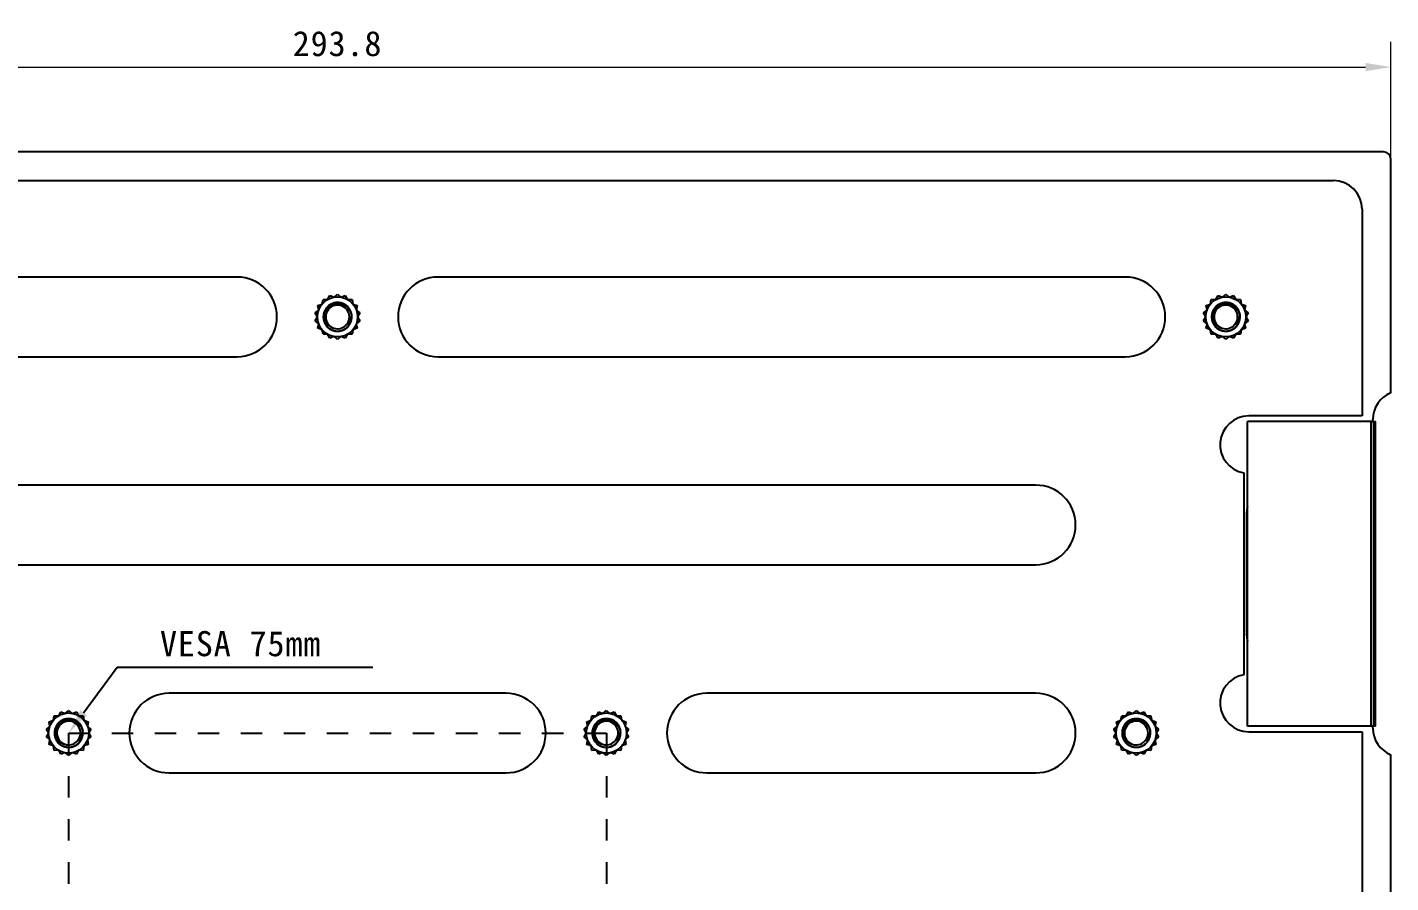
# Model space of a CAD drawing. Header units: millimetres. Extents: x -17 to 297, y -6 to 233.
# Drawn here: x 106.5 to 296.7, y 114 to 233.2 of the extents above; entities that cross this region are included whole.
import ezdxf
from ezdxf import colors
from ezdxf.entities.mleader import LeaderData, LeaderLine
from ezdxf.math import Vec2, Vec3

# ---------------------------------------------------------------- set-up
doc = ezdxf.new("R2010")
doc.units = ezdxf.units.MM
doc.header["$MEASUREMENT"] = 0
doc.linetypes.add('DASHED', pattern=[6, 3, -3])
doc.layers.add('图层0000', color=7, linetype='Continuous', lineweight=25)
doc.dimstyles.new('线性样式 (GB)', dxfattribs={"dimtxt": 3.5, "dimasz": 3.5, "dimexe": 3.5, "dimexo": 0.5, "dimgap": 1.5, "dimtad": 1, "dimdsep": 46, "dimcen": -2.127267, "dimclrd": 7, "dimclre": 7, "dimclrt": 256, "dimadec": 0, "dimazin": 0, "dimtfac": 0.7, "dimtmove": 0, "dimatfit": 1, "dimfxl": 1, "dimfrac": 2, "dimtolj": 1, "dimtzin": 0, "dimlwd": 18, "dimlwe": 18, "dimarcsym": 0})

# ---------------------------------------------------------------- blocks, each defined once
blk = doc.blocks.new('*D3')
at = {"layer": 'Defpoints', "color": 0}
for p in [(296.7, 227.64), (296.7, 212.15), (2.9, 173.06)]:
    blk.add_point(p, dxfattribs=at)
at = {"layer": '图层0000', "color": 7, "linetype": 'Continuous', "lineweight": 18}
for p, q in [((2.9, 173.56), (2.9, 231.14)), ((296.7, 212.65), (296.7, 231.14)), ((6.4, 227.64), (293.2, 227.64))]:
    blk.add_line(p, q, dxfattribs=at)
at = {"layer": '图层0000', "color": 7}
for points in [[(6.4, 228.22), (6.4, 227.06), (2.9, 227.64)], [(293.2, 227.06), (293.2, 228.22), (296.7, 227.64)]]:
    blk.add_solid(points, dxfattribs=at)
at = {"layer": '图层0000', "lineweight": -3, "insert": (149.8, 230.89), "char_height": 3.5, "attachment_point": 5}
blk.add_mtext('\\A1;\\T1.05000001192093;\\W1;\\FSimSun;293.8', dxfattribs=at)

msp = doc.modelspace()

# ---------------------------------------------------------------- linework, layer by layer
at = {"layer": '图层0000', "color": 7, "linetype": 'Continuous', "lineweight": 25}
for p, q in [((295.702, 215.825), (3.902, 215.825)), ((296.702, 182.223), (296.702, 214.825)), ((10.902, 211.825), (288.702, 211.825)), ((292.702, 207.825), (292.702, 179.015)), ((135.802, 198.375), (39.902, 198.375)), ((259.702, 198.375), (163.802, 198.375)), ((149.32, 195.559), (149.802, 195.975)), ((149.802, 195.975), (150.284, 195.559)), ((273.22, 195.559), (273.702, 195.975)), ((273.702, 195.975), (274.184, 195.559)), ((147.074, 194.4), (147.675, 194.61)), ((147.193, 193.775), (147.074, 194.4)), ((147.675, 194.61), (147.777, 195.238)), ((147.777, 195.238), (148.414, 195.23)), ((148.414, 195.23), (148.725, 195.785)), ((148.725, 195.785), (149.32, 195.559)), ((149.093, 194.695), (149.099, 194.678)), ((150.284, 195.559), (150.88, 195.785)), ((150.88, 195.785), (151.19, 195.23)), ((151.19, 195.23), (151.827, 195.238)), ((151.827, 195.238), (151.929, 194.61)), ((151.929, 194.61), (152.53, 194.4)), ((152.53, 194.4), (152.411, 193.775)), ((270.974, 194.4), (271.575, 194.61)), ((271.093, 193.775), (270.974, 194.4)), ((271.575, 194.61), (271.677, 195.238)), ((271.677, 195.238), (272.314, 195.23)), ((272.314, 195.23), (272.625, 195.785)), ((272.625, 195.785), (273.22, 195.559)), ((272.993, 194.695), (272.999, 194.678)), ((274.184, 195.559), (274.78, 195.785)), ((274.78, 195.785), (275.09, 195.23)), ((275.09, 195.23), (275.727, 195.238)), ((275.727, 195.238), (275.829, 194.61)), ((275.829, 194.61), (276.43, 194.4)), ((276.43, 194.4), (276.311, 193.775)), ((146.7, 193.372), (147.193, 193.775)), ((147.026, 192.825), (146.7, 193.372)), ((146.7, 192.278), (147.026, 192.825)), ((147.193, 191.875), (146.7, 192.278)), ((151.561, 192.825), (151.802, 192.825)), ((152.411, 193.775), (152.904, 193.372)), ((152.904, 192.278), (152.411, 191.875)), ((152.904, 193.372), (152.579, 192.825)), ((152.579, 192.825), (152.904, 192.278)), ((270.6, 193.372), (271.093, 193.775)), ((270.926, 192.825), (270.6, 193.372)), ((270.6, 192.278), (270.926, 192.825)), ((271.093, 191.875), (270.6, 192.278)), ((275.461, 192.825), (275.702, 192.825)), ((275.667, 193.088), (275.685, 193.09)), ((276.311, 193.775), (276.804, 193.372)), ((276.804, 192.278), (276.311, 191.875)), ((276.804, 193.372), (276.479, 192.825)), ((276.479, 192.825), (276.804, 192.278)), ((147.074, 191.25), (147.193, 191.875)), ((147.675, 191.04), (147.074, 191.25)), ((147.777, 190.412), (147.675, 191.04)), ((148.414, 190.42), (147.777, 190.412)), ((148.725, 189.865), (148.414, 190.42)), ((151.19, 190.42), (150.88, 189.865)), ((151.827, 190.412), (151.19, 190.42)), ((151.929, 191.04), (151.827, 190.412)), ((152.53, 191.25), (151.929, 191.04)), ((152.411, 191.875), (152.53, 191.25)), ((270.974, 191.25), (271.093, 191.875)), ((271.575, 191.04), (270.974, 191.25)), ((271.677, 190.412), (271.575, 191.04)), ((272.314, 190.42), (271.677, 190.412)), ((272.625, 189.865), (272.314, 190.42)), ((275.09, 190.42), (274.78, 189.865)), ((275.727, 190.412), (275.09, 190.42)), ((275.829, 191.04), (275.727, 190.412)), ((276.43, 191.25), (275.829, 191.04)), ((276.311, 191.875), (276.43, 191.25)), ((149.32, 190.091), (148.725, 189.865)), ((149.802, 189.675), (149.32, 190.091)), ((150.284, 190.091), (149.802, 189.675)), ((150.88, 189.865), (150.284, 190.091)), ((273.22, 190.091), (272.625, 189.865)), ((273.702, 189.675), (273.22, 190.091)), ((274.184, 190.091), (273.702, 189.675)), ((274.78, 189.865), (274.184, 190.091)), ((39.902, 187.275), (135.802, 187.275)), ((163.802, 187.275), (259.702, 187.275)), ((292.702, 179.015), (276.902, 179.015)), ((276.702, 135.765), (276.702, 178.265)), ((293.989, 178.265), (276.702, 178.265)), ((293.989, 178.265), (294.342, 178.265)), ((293.989, 135.765), (293.989, 178.265)), ((294.202, 178.265), (294.202, 178.515)), ((294.342, 178.265), (294.564, 178.265)), ((294.342, 135.765), (294.342, 178.265)), ((294.564, 135.765), (294.564, 178.265)), ((247.202, 169.375), (39.902, 169.375)), ((276.202, 171.077), (276.202, 142.953)), ((276.602, 165.515), (276.602, 148.515)), ((39.902, 158.275), (247.202, 158.275)), ((173.302, 140.375), (126.302, 140.375)), ((247.202, 140.375), (201.302, 140.375)), ((110.175, 136.61), (110.277, 137.238)), ((110.277, 137.238), (110.914, 137.23)), ((110.914, 137.23), (111.225, 137.785)), ((111.225, 137.785), (111.82, 137.559)), ((111.82, 137.559), (112.302, 137.975)), ((112.302, 137.975), (112.784, 137.559)), ((112.784, 137.559), (113.38, 137.785)), ((113.38, 137.785), (113.69, 137.23)), ((113.69, 137.23), (114.327, 137.238)), ((114.327, 137.238), (114.429, 136.61)), ((185.175, 136.61), (185.277, 137.238)), ((185.277, 137.238), (185.914, 137.23)), ((185.914, 137.23), (186.225, 137.785)), ((186.225, 137.785), (186.82, 137.559)), ((186.82, 137.559), (187.302, 137.975)), ((187.302, 137.975), (187.784, 137.559)), ((187.784, 137.559), (188.38, 137.785)), ((188.38, 137.785), (188.69, 137.23)), ((188.69, 137.23), (189.327, 137.238)), ((189.327, 137.238), (189.429, 136.61)), ((259.075, 136.61), (259.177, 137.238)), ((259.177, 137.238), (259.814, 137.23)), ((259.814, 137.23), (260.125, 137.785)), ((260.125, 137.785), (260.72, 137.559)), ((260.72, 137.559), (261.202, 137.975)), ((261.202, 137.975), (261.684, 137.559)), ((261.684, 137.559), (262.28, 137.785)), ((262.28, 137.785), (262.59, 137.23)), ((262.59, 137.23), (263.227, 137.238)), ((263.227, 137.238), (263.329, 136.61)), ((109.2, 135.372), (109.693, 135.775)), ((109.526, 134.825), (109.2, 135.372)), ((109.574, 136.4), (110.175, 136.61)), ((109.693, 135.775), (109.574, 136.4)), ((111.593, 136.695), (111.599, 136.678)), ((114.267, 135.088), (114.285, 135.09)), ((114.429, 136.61), (115.03, 136.4)), ((115.03, 136.4), (114.911, 135.775)), ((114.911, 135.775), (115.404, 135.372)), ((115.404, 135.372), (115.079, 134.825)), ((184.2, 135.372), (184.693, 135.775)), ((184.526, 134.825), (184.2, 135.372)), ((184.574, 136.4), (185.175, 136.61)), ((184.693, 135.775), (184.574, 136.4)), ((186.593, 136.695), (186.599, 136.678)), ((189.429, 136.61), (190.03, 136.4)), ((190.03, 136.4), (189.911, 135.775)), ((189.911, 135.775), (190.404, 135.372)), ((190.404, 135.372), (190.079, 134.825)), ((258.1, 135.372), (258.593, 135.775)), ((258.426, 134.825), (258.1, 135.372)), ((258.474, 136.4), (259.075, 136.61)), ((258.593, 135.775), (258.474, 136.4)), ((260.493, 136.695), (260.499, 136.678)), ((263.329, 136.61), (263.93, 136.4)), ((263.93, 136.4), (263.811, 135.775)), ((263.811, 135.775), (264.304, 135.372)), ((264.304, 135.372), (263.979, 134.825)), ((293.989, 135.765), (276.702, 135.765)), ((294.342, 135.765), (293.989, 135.765)), ((294.202, 135.515), (294.202, 135.765)), ((294.564, 135.765), (294.342, 135.765)), ((109.2, 134.278), (109.526, 134.825)), ((109.693, 133.875), (109.2, 134.278)), ((109.574, 133.25), (109.693, 133.875)), ((110.175, 133.04), (109.574, 133.25)), ((114.061, 134.825), (114.302, 134.825)), ((115.03, 133.25), (114.429, 133.04)), ((115.404, 134.278), (114.911, 133.875)), ((114.911, 133.875), (115.03, 133.25)), ((115.079, 134.825), (115.404, 134.278)), ((184.2, 134.278), (184.526, 134.825)), ((184.693, 133.875), (184.2, 134.278)), ((184.574, 133.25), (184.693, 133.875)), ((185.175, 133.04), (184.574, 133.25)), ((189.061, 134.825), (189.302, 134.825)), ((190.03, 133.25), (189.429, 133.04)), ((190.404, 134.278), (189.911, 133.875)), ((189.911, 133.875), (190.03, 133.25)), ((190.079, 134.825), (190.404, 134.278)), ((258.1, 134.278), (258.426, 134.825)), ((258.593, 133.875), (258.1, 134.278)), ((258.474, 133.25), (258.593, 133.875)), ((259.075, 133.04), (258.474, 133.25)), ((262.961, 134.825), (263.202, 134.825)), ((263.93, 133.25), (263.329, 133.04)), ((264.304, 134.278), (263.811, 133.875)), ((263.811, 133.875), (263.93, 133.25)), ((263.979, 134.825), (264.304, 134.278)), ((276.902, 135.015), (292.702, 135.015)), ((292.702, 135.015), (292.702, 97.175)), ((110.277, 132.412), (110.175, 133.04)), ((110.914, 132.42), (110.277, 132.412)), ((111.225, 131.865), (110.914, 132.42)), ((111.82, 132.091), (111.225, 131.865)), ((112.302, 131.675), (111.82, 132.091)), ((112.784, 132.091), (112.302, 131.675)), ((113.38, 131.865), (112.784, 132.091)), ((113.69, 132.42), (113.38, 131.865)), ((114.327, 132.412), (113.69, 132.42)), ((114.429, 133.04), (114.327, 132.412)), ((185.277, 132.412), (185.175, 133.04)), ((185.914, 132.42), (185.277, 132.412)), ((186.225, 131.865), (185.914, 132.42)), ((186.82, 132.091), (186.225, 131.865)), ((187.302, 131.675), (186.82, 132.091)), ((187.784, 132.091), (187.302, 131.675)), ((188.38, 131.865), (187.784, 132.091)), ((188.69, 132.42), (188.38, 131.865)), ((189.327, 132.412), (188.69, 132.42)), ((189.429, 133.04), (189.327, 132.412)), ((259.177, 132.412), (259.075, 133.04)), ((259.814, 132.42), (259.177, 132.412)), ((260.125, 131.865), (259.814, 132.42)), ((260.72, 132.091), (260.125, 131.865)), ((261.202, 131.675), (260.72, 132.091)), ((261.684, 132.091), (261.202, 131.675)), ((262.28, 131.865), (261.684, 132.091)), ((262.59, 132.42), (262.28, 131.865)), ((263.227, 132.412), (262.59, 132.42)), ((263.329, 133.04), (263.227, 132.412)), ((296.702, 100.883), (296.702, 131.807)), ((126.302, 129.275), (173.302, 129.275)), ((201.302, 129.275), (247.202, 129.275))]:
    msp.add_line(p, q, dxfattribs=at)
at = {"layer": '图层0000', "color": 251, "linetype": 'DASHED', "lineweight": 25, "true_color": 0x606060}
for p, q in [((112.302, 134.825), (187.302, 134.825)), ((112.302, 59.825), (112.302, 134.825)), ((187.302, 134.825), (187.302, 59.825))]:
    msp.add_line(p, q, dxfattribs=at)
at = {"layer": '图层0000', "color": 7, "linetype": 'Continuous', "lineweight": 25}
for centre in [(149.802, 192.825), (273.702, 192.825), (112.302, 134.825), (187.302, 134.825), (261.202, 134.825)]:
    msp.add_circle(centre, 2.8, dxfattribs=at)
for centre, radius, start, end in [((295.702, 214.825), 1, 0, 90), ((288.702, 207.825), 4, 0, 90), ((135.802, 192.825), 5.55, 270, 90), ((163.802, 192.825), 5.55, 90, 270), ((259.702, 192.825), 5.55, 270, 90), ((149.802, 192.825), 1.65, 313.32502, 252.40498), ((149.802, 192.825), 2, 0, 110.78469), ((273.702, 192.825), 1.65, 313.32502, 252.40498), ((273.702, 192.825), 2, 0, 110.78469), ((149.868, 192.945), 1.698, 308.9351, 355.94152), ((273.768, 192.945), 1.698, 308.9351, 355.94152), ((149.802, 192.825), 1.65, 252.40878, 283.0153), ((149.802, 192.825), 1.65, 283.02292, 313.32119), ((273.702, 192.825), 1.65, 252.40878, 283.0153), ((273.702, 192.825), 1.65, 283.02292, 313.32119), ((298.202, 178.515), 4, 112.02431, 180), ((276.902, 175.015), 4, 90, 259.92134), ((247.202, 163.825), 5.55, 270, 90), ((280.602, 165.515), 4, 167.16143, 180), ((280.602, 148.515), 4, 180, 192.83857), ((276.902, 139.015), 4, 100.07866, 270), ((126.302, 134.825), 5.55, 90, 270), ((173.302, 134.825), 5.55, 270, 90), ((201.302, 134.825), 5.55, 90, 270), ((247.202, 134.825), 5.55, 270, 90), ((112.302, 134.825), 1.65, 313.32502, 252.40498), ((112.302, 134.825), 2, 0, 110.78469), ((187.302, 134.825), 1.65, 313.32502, 252.40498), ((187.302, 134.825), 2, 0, 110.78469), ((261.202, 134.825), 1.65, 313.32502, 252.40498), ((261.202, 134.825), 2, 0, 110.78469), ((298.202, 135.515), 4, 180, 247.97569), ((112.302, 134.825), 1.65, 252.40878, 283.0153), ((112.302, 134.825), 1.65, 283.02292, 313.32119), ((112.368, 134.945), 1.698, 308.9351, 355.94152), ((187.302, 134.825), 1.65, 252.40878, 283.0153), ((187.302, 134.825), 1.65, 283.02292, 313.32119), ((187.368, 134.945), 1.698, 308.9351, 355.94152), ((261.202, 134.825), 1.65, 252.40878, 283.0153), ((261.202, 134.825), 1.65, 283.02292, 313.32119), ((261.268, 134.945), 1.698, 308.9351, 355.94152)]:
    msp.add_arc(centre, radius, start, end, dxfattribs=at)
for points in [[(151.767, 193.088), (151.5, 195.084), (149.593, 195.578), (148.318, 194.139), (146.88, 192.516), (147.888, 190.596), (150.041, 190.857), (152.194, 191.119), (152.713, 193.224), (150.928, 194.456), (149.143, 195.688), (147.359, 194.456), (147.878, 192.351), (148.397, 190.245), (150.55, 189.983), (151.557, 191.904), (152.565, 193.824), (151.127, 195.448), (149.099, 194.678), (147.071, 193.909), (147.071, 191.741), (149.099, 190.972), (151.127, 190.202), (152.565, 191.826), (151.557, 193.746), (150.55, 195.667), (148.397, 195.405), (147.878, 193.299), (147.359, 191.194), (149.143, 189.962), (150.928, 191.194), (152.713, 192.426), (152.194, 194.531), (150.041, 194.793), (149.735, 194.83), (149.413, 194.798), (149.099, 194.678)], [(275.667, 193.088), (275.4, 195.084), (273.493, 195.578), (272.218, 194.139), (270.78, 192.516), (271.788, 190.596), (273.941, 190.857), (276.094, 191.119), (276.613, 193.224), (274.828, 194.456), (273.043, 195.688), (271.259, 194.456), (271.778, 192.351), (272.297, 190.245), (274.45, 189.983), (275.457, 191.904), (276.465, 193.824), (275.027, 195.448), (272.999, 194.678), (270.971, 193.909), (270.971, 191.741), (272.999, 190.972), (275.027, 190.202), (276.465, 191.826), (275.457, 193.746), (274.45, 195.667), (272.297, 195.405), (271.778, 193.299), (271.259, 191.194), (273.043, 189.962), (274.828, 191.194), (276.613, 192.426), (276.094, 194.531), (273.941, 194.793), (273.635, 194.83), (273.313, 194.798), (272.999, 194.678)], [(114.267, 135.088), (114, 137.084), (112.093, 137.578), (110.818, 136.139), (109.38, 134.516), (110.388, 132.596), (112.541, 132.857), (114.694, 133.119), (115.213, 135.224), (113.428, 136.456), (111.643, 137.688), (109.859, 136.456), (110.378, 134.351), (110.897, 132.245), (113.05, 131.983), (114.057, 133.904), (115.065, 135.824), (113.627, 137.448), (111.599, 136.678), (109.571, 135.909), (109.571, 133.741), (111.599, 132.972), (113.627, 132.202), (115.065, 133.826), (114.057, 135.746), (113.05, 137.667), (110.897, 137.405), (110.378, 135.299), (109.859, 133.194), (111.643, 131.962), (113.428, 133.194), (115.213, 134.426), (114.694, 136.531), (112.541, 136.793), (112.235, 136.83), (111.913, 136.798), (111.599, 136.678)], [(189.267, 135.088), (189, 137.084), (187.093, 137.578), (185.818, 136.139), (184.38, 134.516), (185.388, 132.596), (187.541, 132.857), (189.694, 133.119), (190.213, 135.224), (188.428, 136.456), (186.643, 137.688), (184.859, 136.456), (185.378, 134.351), (185.897, 132.245), (188.05, 131.983), (189.057, 133.904), (190.065, 135.824), (188.627, 137.448), (186.599, 136.678), (184.571, 135.909), (184.571, 133.741), (186.599, 132.972), (188.627, 132.202), (190.065, 133.826), (189.057, 135.746), (188.05, 137.667), (185.897, 137.405), (185.378, 135.299), (184.859, 133.194), (186.643, 131.962), (188.428, 133.194), (190.213, 134.426), (189.694, 136.531), (187.541, 136.793), (187.235, 136.83), (186.913, 136.798), (186.599, 136.678)], [(263.167, 135.088), (262.9, 137.084), (260.993, 137.578), (259.718, 136.139), (258.28, 134.516), (259.288, 132.596), (261.441, 132.857), (263.594, 133.119), (264.113, 135.224), (262.328, 136.456), (260.543, 137.688), (258.759, 136.456), (259.278, 134.351), (259.797, 132.245), (261.95, 131.983), (262.957, 133.904), (263.965, 135.824), (262.527, 137.448), (260.499, 136.678), (258.471, 135.909), (258.471, 133.741), (260.499, 132.972), (262.527, 132.202), (263.965, 133.826), (262.957, 135.746), (261.95, 137.667), (259.797, 137.405), (259.278, 135.299), (258.759, 133.194), (260.543, 131.962), (262.328, 133.194), (264.113, 134.426), (263.594, 136.531), (261.441, 136.793), (261.135, 136.83), (260.813, 136.798), (260.499, 136.678)]]:
    msp.add_rational_spline(points, [0.9181591269, 0.571728005738, 0.599008296771, 1, 0.569736591362, 0.569736591362, 1, 0.569736591362, 0.569736591362, 1, 0.569736591362, 0.569736591362, 1, 0.569736591362, 0.569736591362, 1, 0.569736591362, 0.569736591362, 1, 0.569736591362, 0.569736591362, 1, 0.569736591362, 0.569736591362, 1, 0.569736591362, 0.569736591362, 1, 0.569736591362, 0.569736591362, 1, 0.569736591362, 0.569736591362, 1, 0.903021827205, 0.827901813411, 0.77463995862], degree=3, knots=[0.1644069, 0.1644069, 0.1644069, 0.1644069, 2.4166097, 2.4166097, 2.4166097, 4.8332195, 4.8332195, 4.8332195, 7.2498292, 7.2498292, 7.2498292, 9.6664389, 9.6664389, 9.6664389, 12.0830487, 12.0830487, 12.0830487, 14.4996584, 14.4996584, 14.4996584, 16.9162681, 16.9162681, 16.9162681, 19.3328779, 19.3328779, 19.3328779, 21.7494876, 21.7494876, 21.7494876, 24.1660973, 24.1660973, 24.1660973, 26.5827071, 26.5827071, 26.5827071, 27.1273929, 27.1273929, 27.1273929, 27.1273929], dxfattribs=at)
for points, knots in [([(149.099, 194.678), (148.759, 194.522), (148.466, 194.268), (147.893, 193.357), (147.877, 192.597), (148.412, 191.754), (148.744, 191.442), (149.16, 191.285), (149.303, 191.252)], [0, 0, 0, 0, 0.8584812, 0.8584812, 2.471723, 2.471723, 3.1383896, 3.471723, 3.471723, 3.471723, 3.471723]), ([(148.384, 193.669), (148.465, 193.832), (148.788, 194.284), (149.296, 194.538), (150.401, 194.715), (151.132, 194.356), (151.639, 193.523), (151.722, 193.309), (151.767, 193.088)], [0, 0, 0, 0, 0.3333333, 1, 1, 2.3798833, 2.3798833, 2.7961352, 2.7961352, 2.7961352, 2.7961352]), ([(272.999, 194.678), (272.659, 194.522), (272.366, 194.268), (271.793, 193.357), (271.777, 192.597), (272.312, 191.754), (272.644, 191.442), (273.06, 191.285), (273.203, 191.252)], [0, 0, 0, 0, 0.8584812, 0.8584812, 2.471723, 2.471723, 3.1383896, 3.471723, 3.471723, 3.471723, 3.471723]), ([(272.284, 193.669), (272.365, 193.832), (272.688, 194.284), (273.196, 194.538), (274.301, 194.715), (275.032, 194.356), (275.539, 193.523), (275.622, 193.309), (275.667, 193.088)], [0, 0, 0, 0, 0.3333333, 1, 1, 2.3798833, 2.3798833, 2.7961352, 2.7961352, 2.7961352, 2.7961352]), ([(111.599, 136.678), (111.259, 136.522), (110.966, 136.268), (110.393, 135.357), (110.377, 134.597), (110.912, 133.754), (111.244, 133.442), (111.66, 133.285), (111.803, 133.252)], [0, 0, 0, 0, 0.8584812, 0.8584812, 2.471723, 2.471723, 3.1383896, 3.471723, 3.471723, 3.471723, 3.471723]), ([(110.884, 135.669), (110.965, 135.832), (111.288, 136.284), (111.796, 136.538), (112.901, 136.715), (113.632, 136.356), (114.139, 135.523), (114.222, 135.309), (114.267, 135.088)], [0, 0, 0, 0, 0.3333333, 1, 1, 2.3798833, 2.3798833, 2.7961352, 2.7961352, 2.7961352, 2.7961352]), ([(186.599, 136.678), (186.259, 136.522), (185.966, 136.268), (185.393, 135.357), (185.377, 134.597), (185.912, 133.754), (186.244, 133.442), (186.66, 133.285), (186.803, 133.252)], [0, 0, 0, 0, 0.8584812, 0.8584812, 2.471723, 2.471723, 3.1383896, 3.471723, 3.471723, 3.471723, 3.471723]), ([(185.884, 135.669), (185.965, 135.832), (186.288, 136.284), (186.796, 136.538), (187.901, 136.715), (188.632, 136.356), (189.139, 135.523), (189.222, 135.309), (189.267, 135.088)], [0, 0, 0, 0, 0.3333333, 1, 1, 2.3798833, 2.3798833, 2.7961352, 2.7961352, 2.7961352, 2.7961352]), ([(260.499, 136.678), (260.159, 136.522), (259.866, 136.268), (259.293, 135.357), (259.277, 134.597), (259.812, 133.754), (260.144, 133.442), (260.56, 133.285), (260.703, 133.252)], [0, 0, 0, 0, 0.8584812, 0.8584812, 2.471723, 2.471723, 3.1383896, 3.471723, 3.471723, 3.471723, 3.471723]), ([(259.784, 135.669), (259.865, 135.832), (260.188, 136.284), (260.696, 136.538), (261.801, 136.715), (262.532, 136.356), (263.039, 135.523), (263.122, 135.309), (263.167, 135.088)], [0, 0, 0, 0, 0.3333333, 1, 1, 2.3798833, 2.3798833, 2.7961352, 2.7961352, 2.7961352, 2.7961352])]:
    msp.add_open_spline(points, degree=3, knots=knots, dxfattribs=at)

# ---------------------------------------------------------------- texts
at = {"layer": '图层0000', "linetype": 'Continuous', "lineweight": -3, "insert": (125.031, 145.474), "char_height": 3.5, "attachment_point": 7, "bg_fill": 2}
msp.add_mtext('\\pxsm1.2;\\T1.05000001192093;\\W1;\\FSimSun;VESA 75mm', dxfattribs=at)

# ---------------------------------------------------------------- dimensions: what is measured, and where the dimension line sits
at = {"layer": '图层0000', "color": 7, "linetype": 'Continuous', "lineweight": -3}
dim = msp.add_linear_dim(base=(296.702, 227.639), p1=(2.902, 173.06), p2=(296.702, 212.148), text='\\T1.05000001192093;\\W1;\\FSimSun;<>', dimstyle='线性样式 (GB)', override={"dimscale": 1, "dimtxt": 3.5, "dimasz": 3.5, "dimexe": 3.5, "dimexo": 0.5, "dimgap": 1.5, "dimtad": 1, "dimtih": 0, "dimtoh": 0, "dimdec": 2, "dimlfac": 1, "dimrnd": 0, "dimzin": 8, "dimdsep": 46, "dimlunit": 2, "dimpost": '<>', "dimtxsty": 'Standard', "dimsah": 0, "dimtsz": 0, "dimcen": -2.127267, "dimdle": 0, "dimse1": 0, "dimse2": 0, "dimsd1": 0, "dimsd2": 0, "dimclrd": 7, "dimclre": 7, "dimclrt": 256, "dimaunit": 0, "dimadec": 0, "dimazin": 2, "dimtol": 0, "dimlim": 0, "dimtp": 0, "dimtm": 0, "dimtfac": 0.7, "dimtdec": 2, "dimtix": 0, "dimtofl": 1, "dimtmove": 0, "dimatfit": 1, "dimfrac": 2, "dimtzin": 0, "dimlwd": 18, "dimlwe": 18}, dxfattribs=at)
dim.commit()
dim.dimension.update_dxf_attribs({"geometry": '*D3', "text_midpoint": (149.802, 227.639), "dimtype": 160})

# ---------------------------------------------------------------- next in the draw order: leaders
ml = msp.add_multileader_mtext('Standard', dxfattribs=at)
ml.set_content('')
ml.set_leader_properties()
ml.build(insert=Vec2(0, 0))
ml.multileader.update_dxf_attribs({"text_right_attachment_type": 6, "dogleg_length": 35.673, "arrow_head_size": 3.5})
ctx = ml.context
ctx.base_point, ctx.char_height, ctx.arrow_head_size, ctx.landing_gap_size = Vec3(7.479, 9.201), 0.18, 3.5, 1.75
ctx.right_attachment = 6
notes = []
notes.append((ctx, [(0, (1, 1, 0), (119.061, 144.026), (1, 0), 35.673, [(0, [(112.302, 134.825)], 0, [])])]))
ctx.mtext, ml.multileader.dxf.content_type = None, 0
for ctx, leaders in notes:
    for number, flags, end, landing, length, lines in leaders:
        leader = LeaderData()
        leader.index, (leader.has_last_leader_line, leader.has_dogleg_vector, leader.attachment_direction) = number, flags
        leader.last_leader_point, leader.dogleg_vector, leader.dogleg_length = Vec3(end), Vec3(landing), length
        for number, points, colour, breaks in lines:
            line = LeaderLine()
            line.index, line.vertices, line.color, line.breaks = number, Vec3.list(points), colors.encode_raw_color(colour), breaks
            leader.lines.append(line)
        ctx.leaders.append(leader)

doc.saveas('drawing.dxf')
